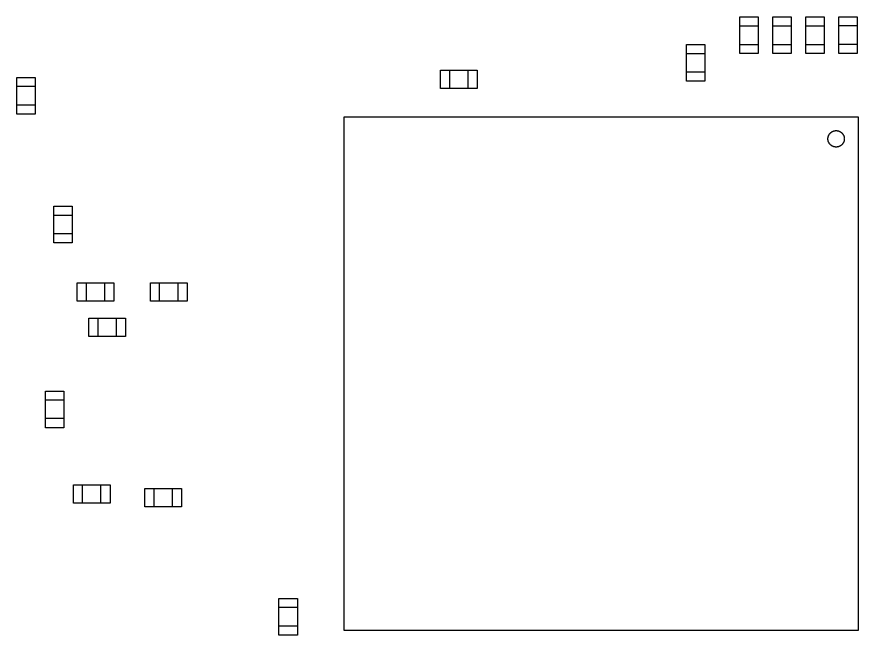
# Model space of a CAD drawing. Header units: millimetres. Extents: x -87 to 0, y -2.5 to 56.
# Drawn here: x -42.89 to -19.98, y 24.4 to 41.25 of the extents above; entities that cross this region are included whole.
import ezdxf

# ---------------------------------------------------------------- set-up
doc = ezdxf.new("R2010")
doc.units = ezdxf.units.MM
doc.header["$MEASUREMENT"] = 0
doc.layers.add('PARTS_TOP', color=111, linetype='Continuous', true_color=0x7fffbf)

msp = doc.modelspace()

# ---------------------------------------------------------------- linework, layer by layer
at = {"layer": 'PARTS_TOP'}
for points in [[(-22.7, 40.25), (-23.2, 40.25), (-23.2, 41.25), (-22.7, 41.25), (-22.7, 40.25)], [(-21.8, 40.25), (-22.3, 40.25), (-22.3, 41.25), (-21.8, 41.25), (-21.8, 40.25)], [(-20.9, 40.25), (-21.4, 40.25), (-21.4, 41.25), (-20.9, 41.25), (-20.9, 40.25)], [(-20.5, 41.25), (-20, 41.25), (-20, 40.25), (-20.5, 40.25), (-20.5, 41.25)], [(-23.2, 41), (-22.7, 41)], [(-22.3, 41), (-21.8, 41)], [(-21.4, 41), (-20.9, 41)], [(-20, 41), (-20.5, 41)], [(-24.15, 39.5), (-24.65, 39.5), (-24.65, 40.5), (-24.15, 40.5), (-24.15, 39.5)], [(-23.2, 40.5), (-22.7, 40.5)], [(-22.3, 40.5), (-21.8, 40.5)], [(-21.4, 40.5), (-20.9, 40.5)], [(-20, 40.5), (-20.5, 40.5)], [(-24.65, 40.25), (-24.15, 40.25)], [(-30.35, 39.8), (-30.35, 39.3), (-31.35, 39.3), (-31.35, 39.8), (-30.35, 39.8)], [(-31.1, 39.3), (-31.1, 39.8)], [(-30.6, 39.3), (-30.6, 39.8)], [(-24.65, 39.75), (-24.15, 39.75)], [(-42.39, 38.597), (-42.89, 38.597), (-42.89, 39.597), (-42.39, 39.597), (-42.39, 38.597)], [(-42.39, 39.347), (-42.89, 39.347)], [(-42.39, 38.847), (-42.89, 38.847)], [(-19.975, 24.525), (-33.975, 24.525), (-33.975, 38.525), (-19.975, 38.525), (-19.975, 24.525)], [(-20.799, 37.925), (-20.798, 37.933), (-20.798, 37.94), (-20.797, 37.948), (-20.796, 37.956), (-20.795, 37.963), (-20.794, 37.971), (-20.792, 37.979), (-20.79, 37.986), (-20.788, 37.993), (-20.785, 38.001), (-20.783, 38.008), (-20.78, 38.015), (-20.776, 38.022), (-20.773, 38.029), (-20.769, 38.036), (-20.765, 38.042), (-20.761, 38.049), (-20.757, 38.055), (-20.752, 38.061), (-20.747, 38.067), (-20.742, 38.073), (-20.737, 38.079), (-20.732, 38.084), (-20.726, 38.09), (-20.72, 38.095), (-20.714, 38.1), (-20.708, 38.105), (-20.702, 38.109), (-20.696, 38.113), (-20.689, 38.117), (-20.682, 38.121), (-20.675, 38.125), (-20.669, 38.128), (-20.661, 38.131), (-20.654, 38.134), (-20.647, 38.137), (-20.64, 38.139), (-20.632, 38.141), (-20.625, 38.143), (-20.617, 38.145), (-20.61, 38.146), (-20.602, 38.147), (-20.594, 38.148), (-20.587, 38.148), (-20.579, 38.149), (-20.571, 38.149), (-20.563, 38.148), (-20.556, 38.148), (-20.548, 38.147), (-20.54, 38.146), (-20.533, 38.145), (-20.525, 38.143), (-20.518, 38.141), (-20.51, 38.139), (-20.503, 38.137), (-20.496, 38.134), (-20.489, 38.131), (-20.481, 38.128), (-20.475, 38.125), (-20.468, 38.121), (-20.461, 38.117), (-20.454, 38.113), (-20.448, 38.109), (-20.442, 38.105), (-20.436, 38.1), (-20.43, 38.095), (-20.424, 38.09), (-20.418, 38.084), (-20.413, 38.079), (-20.408, 38.073), (-20.403, 38.067), (-20.398, 38.061), (-20.393, 38.055), (-20.389, 38.049), (-20.385, 38.042), (-20.381, 38.036), (-20.377, 38.029), (-20.374, 38.022), (-20.37, 38.015), (-20.367, 38.008), (-20.365, 38.001), (-20.362, 37.993), (-20.36, 37.986), (-20.358, 37.979), (-20.356, 37.971), (-20.355, 37.963), (-20.354, 37.956), (-20.353, 37.948), (-20.352, 37.94), (-20.352, 37.933), (-20.351, 37.925)], [(-20.351, 37.925), (-20.352, 37.917), (-20.352, 37.91), (-20.353, 37.902), (-20.354, 37.894), (-20.355, 37.887), (-20.356, 37.879), (-20.358, 37.871), (-20.36, 37.864), (-20.362, 37.857), (-20.365, 37.849), (-20.367, 37.842), (-20.37, 37.835), (-20.374, 37.828), (-20.377, 37.821), (-20.381, 37.814), (-20.385, 37.808), (-20.389, 37.801), (-20.393, 37.795), (-20.398, 37.789), (-20.403, 37.783), (-20.408, 37.777), (-20.413, 37.771), (-20.418, 37.766), (-20.424, 37.76), (-20.43, 37.755), (-20.436, 37.75), (-20.442, 37.745), (-20.448, 37.741), (-20.454, 37.737), (-20.461, 37.733), (-20.468, 37.729), (-20.475, 37.725), (-20.481, 37.722), (-20.489, 37.719), (-20.496, 37.716), (-20.503, 37.713), (-20.51, 37.711), (-20.518, 37.709), (-20.525, 37.707), (-20.533, 37.705), (-20.54, 37.704), (-20.548, 37.703), (-20.556, 37.702), (-20.563, 37.702), (-20.571, 37.701), (-20.579, 37.701), (-20.587, 37.702), (-20.594, 37.702), (-20.602, 37.703), (-20.61, 37.704), (-20.617, 37.705), (-20.625, 37.707), (-20.632, 37.709), (-20.64, 37.711), (-20.647, 37.713), (-20.654, 37.716), (-20.661, 37.719), (-20.669, 37.722), (-20.675, 37.725), (-20.682, 37.729), (-20.689, 37.733), (-20.696, 37.737), (-20.702, 37.741), (-20.708, 37.745), (-20.714, 37.75), (-20.72, 37.755), (-20.726, 37.76), (-20.732, 37.766), (-20.737, 37.771), (-20.742, 37.777), (-20.747, 37.783), (-20.752, 37.789), (-20.757, 37.795), (-20.761, 37.801), (-20.765, 37.808), (-20.769, 37.814), (-20.773, 37.821), (-20.776, 37.828), (-20.78, 37.835), (-20.783, 37.842), (-20.785, 37.849), (-20.788, 37.857), (-20.79, 37.864), (-20.792, 37.871), (-20.794, 37.879), (-20.795, 37.887), (-20.796, 37.894), (-20.797, 37.902), (-20.798, 37.91), (-20.798, 37.917), (-20.799, 37.925)], [(-41.383, 35.087), (-41.883, 35.087), (-41.883, 36.087), (-41.383, 36.087), (-41.383, 35.087)], [(-41.383, 35.837), (-41.883, 35.837)], [(-41.383, 35.337), (-41.883, 35.337)], [(-40.25, 34), (-40.25, 33.5), (-41.25, 33.5), (-41.25, 34), (-40.25, 34)], [(-41, 34), (-41, 33.5)], [(-40.5, 34), (-40.5, 33.5)], [(-39.25, 33.5), (-39.25, 34), (-38.25, 34), (-38.25, 33.5), (-39.25, 33.5)], [(-39, 33.5), (-39, 34)], [(-38.5, 33.5), (-38.5, 34)], [(-39.93, 33.042), (-39.93, 32.542), (-40.93, 32.542), (-40.93, 33.042), (-39.93, 33.042)], [(-40.68, 33.042), (-40.68, 32.542)], [(-40.18, 33.042), (-40.18, 32.542)], [(-41.61, 30.05), (-42.11, 30.05), (-42.11, 31.05), (-41.61, 31.05), (-41.61, 30.05)], [(-41.61, 30.8), (-42.11, 30.8)], [(-41.61, 30.3), (-42.11, 30.3)], [(-41.35, 28), (-41.35, 28.5), (-40.35, 28.5), (-40.35, 28), (-41.35, 28)], [(-41.1, 28), (-41.1, 28.5)], [(-40.6, 28), (-40.6, 28.5)], [(-39.403, 27.895), (-39.403, 28.395), (-38.403, 28.395), (-38.403, 27.895), (-39.403, 27.895)], [(-39.153, 27.895), (-39.153, 28.395)], [(-38.653, 27.895), (-38.653, 28.395)], [(-35.75, 25.4), (-35.25, 25.4), (-35.25, 24.4), (-35.75, 24.4), (-35.75, 25.4)], [(-35.25, 25.15), (-35.75, 25.15)], [(-35.25, 24.65), (-35.75, 24.65)]]:
    msp.add_lwpolyline(points, dxfattribs=at)

doc.saveas('drawing.dxf')
